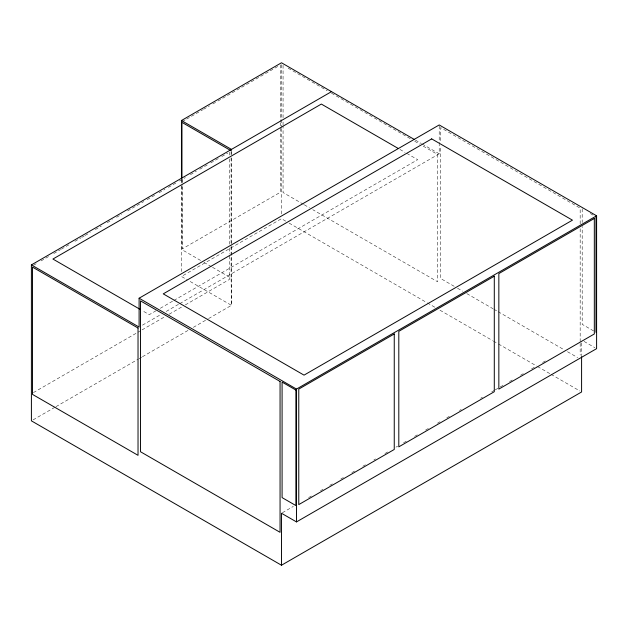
<?xml version="1.0" encoding="UTF-8"?>
<svg xmlns="http://www.w3.org/2000/svg" width="628" height="628" viewBox="0 0 628 628"><rect width="100%" height="100%" fill="white"/><g stroke="black" fill="none" stroke-linecap="round" stroke-linejoin="round"><path stroke-width="0.47" stroke-dasharray="3.14 2.35" d="M182.45 121.502L185.833 119.548M186.681 119.061L202.734 109.79M203.582 109.303L209.501 105.889M212.876 103.934L217.107 101.501M217.947 101.006L278.801 65.877M33.402 265.314L37.641 262.865M41.04 260.903L48.678 256.491M53.773 253.547L60.563 249.63M61.411 249.143L69.896 244.237M74.991 241.301L80.933 237.871M81.781 237.376L84.325 235.908M85.18 235.421L90.267 232.478M95.362 229.542L101.304 226.111M107.247 222.681L112.341 219.737M116.58 217.288L121.675 214.344M127.617 210.914L136.103 206.015M136.951 205.529L143.741 201.604M147.14 199.649L154.778 195.237M159.017 192.788L164.96 189.358M168.359 187.395L175.997 182.983M179.388 181.021L185.331 177.591M190.425 174.655L196.368 171.224M199.759 169.262L207.405 164.85M210.796 162.895L218.434 158.484M221.833 156.521L227.776 153.091M156.058 310.734L149.26 314.659L142.501 310.758M160.305 308.285L173.045 300.93M173.893 300.435L417.683 159.685L405.853 152.855M142.493 325.131L161.145 314.361M166.232 311.425L178.949 304.085M179.796 303.599L439.208 153.821L439.208 144.197M33.402 392.61L141.198 330.375M142.046 329.888L164.96 316.653M169.207 314.204L181.939 306.856M185.331 304.894L229.471 279.413L229.471 254.929M33.096 419.865L55.138 407.14M55.986 406.654L138.215 359.177M139.063 358.69L141.606 357.222M142.454 356.728L188.235 330.297M193.322 327.361L207.735 319.04M208.582 318.553L231.473 305.341L231.473 256.303M282.333 512.762L293.355 506.404M308.615 497.596L312.006 495.633M320.484 490.743L323.028 489.275M329.81 485.358L332.353 483.89M340.831 478.991L343.375 477.523M351.853 472.633L355.244 470.67M362.874 466.266L365.418 464.799M373.896 459.908L375.591 458.927M384.917 453.542L389.156 451.092M395.938 447.183L397.634 446.202M403.569 442.771L406.96 440.817M414.59 436.413L417.981 434.45M425.603 430.047L428.995 428.092M437.473 423.194L440.016 421.726M446.798 417.816L449.342 416.34M459.515 410.469L461.211 409.495M480.71 398.238L482.406 397.257M491.732 391.872L494.275 390.404M495.123 389.917L499.362 387.468M500.21 386.974L503.601 385.019M509.536 381.596L512.927 379.634M520.557 375.23L523.948 373.275M531.578 368.864L534.97 366.909M542.6 362.505L545.991 360.55M590.312 213.512L593.562 215.388M415.461 140.115L421.404 143.545M422.252 144.032L439.208 153.821M288.158 68.177L327.227 90.73M331.474 93.18L411.301 139.275M414.7 141.237L419.794 144.173M423.194 146.136L437.63 154.472L437.63 281.768L312.791 209.697M399.934 149.44L405.005 152.369M593.562 330.901L582.195 324.338L582.195 226.449M584.095 341.436L594.936 347.692M454.162 286.297L440.636 278.487L440.636 146.23M457.545 288.252L462.624 291.18M466.847 293.621L493.066 308.764M493.914 309.251L497.298 311.205M498.137 311.692L563.261 349.286M567.484 351.727L577.634 357.583M303.45 204.304L283.063 192.537L283.063 125.945M304.297 204.791L309.392 207.735M285.724 221.15L281.485 218.709L181.453 276.461L187.387 279.884M289.115 223.113L426.451 302.398M427.299 302.892L435.777 307.783M440.016 310.232L492.58 340.58M493.427 341.067L497.666 343.516M498.514 344.003L536.665 366.03M537.513 366.517L550.23 373.864M551.078 374.351L579.903 390.993M200.591 260.432L181.955 249.669L181.955 184.059M203.982 262.386L211.605 266.79M212.452 267.277L231.096 278.039L231.473 305.341L188.235 280.378M582.195 208.826L582.195 222.532M581.591 342.935L581.591 355.684M580.17 223.851L580.17 208.174L440.636 127.617L440.636 142.313M580.17 228.749L580.17 342.393M580.17 343.375L580.17 355.134M439.208 125.906L439.208 143.239M283.063 65.233L283.063 118.111M283.063 122.028L283.063 124.964M281.485 64.723L281.485 127.492M281.485 128.473L281.485 214.784M280.488 64.904L280.488 121.699M280.488 122.672L280.488 192.199L182.45 248.798L182.45 186.131M231.473 151.356L231.473 154.3M231.473 158.225L231.473 245.509M231.473 246.49L231.473 255.321M231.096 151.717L231.096 156.615M231.096 157.597L231.096 245.721M231.096 246.702L231.096 278.039M229.471 152.109L229.471 155.053M229.471 158.963L229.471 244.159M229.471 248.076L229.471 253.948M182.45 179.278L182.45 185.15M181.955 180.142L181.955 183.078M181.453 179.365L181.453 185.252M181.453 186.233L181.453 271.555"/><path stroke-width="0.94" d="M231.096 150.744L231.473 149.401L181.453 120.521L181.453 178.383M181.453 120.521L281.485 62.769L414.621 139.628M581.591 356.665L581.591 391.974L281.485 565.231L31.4 420.846L31.4 264.906L331.506 91.641M31.4 264.906L139.102 327.086L139.102 298.214L439.208 124.948L596.6 215.812L596.6 348.65L296.495 521.915L281.485 513.257L281.485 565.231M139.102 298.214L296.495 389.077L596.6 215.812M398.246 148.467L321.348 104.067L52.925 259.042L139.966 309.29M230.248 150.249L181.955 122.366L181.955 178.187M596.003 216.793L596.003 332.306M296.495 389.077L296.495 521.915M431.679 138.89L163.249 293.865L304.031 375.136L572.453 220.161L431.679 138.89M394.251 333.97L298.771 389.093L298.771 504.606L394.251 449.475L394.251 333.97M494.291 276.21L398.804 331.341L398.804 446.853L494.291 391.723L494.291 276.21M594.324 218.458L498.844 273.588L498.844 389.093L594.324 333.97L594.324 218.458M295.89 390.059L282.09 382.091L282.09 497.604L295.89 505.571L295.89 390.059M280.064 381.439L140.523 300.883L140.523 451.752L280.064 532.316L280.064 381.439M138.027 328.028L32.475 267.088L32.475 394.384L138.027 455.324L138.027 328.028"/></g></svg>
